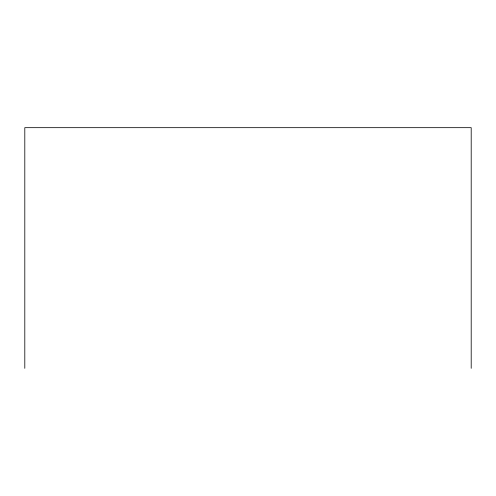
<?xml version="1.0" encoding="UTF-8"?>
<svg xmlns="http://www.w3.org/2000/svg" width="496" height="496" viewBox="0 0 496 496"><rect width="100%" height="100%" fill="white"/><g stroke="black" fill="none" stroke-linecap="round" stroke-linejoin="round"><path stroke-width="0.74" d="M471.2 368.33L471.2 127.67L24.8 127.67L24.8 368.33"/></g></svg>
